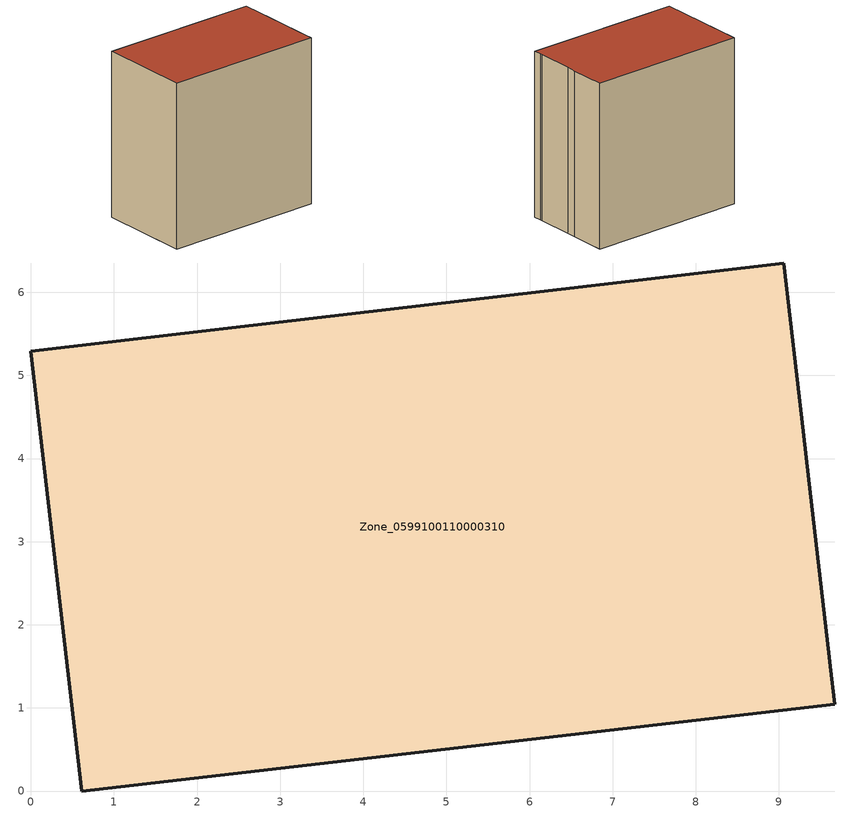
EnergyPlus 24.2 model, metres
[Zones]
Zone_0599100110000310
 floor ground (C_G): 9.6,1.66 9.62,1.5 9.67,1.04 0.61,0 0,5.29 9.06,6.35 9.29,4.33 9.36,3.75 z1.71
 wall outside (C_F): 0.61,0 9.67,1.04 9.62,1.5 9.6,1.66 9.36,3.75 9.29,4.33 9.06,6.35 0,5.29 0.61,0 z1.71:11.16
 roof outside (C_R): 9.62,1.5 9.6,1.66 9.36,3.75 9.29,4.33 9.06,6.35 0,5.29 0.61,0 9.67,1.04 z11.16
[BUILDING]
Pand.0599100110000310: North Axis=0; Terrain=City; Loads Convergence Tolerance Value=0.04; Temperature Convergence Tolerance Value=0.4; Solar Distribution=FullExterior; Maximum Number of Warmup Days=25; Minimum Number of Warmup Days=1
[Site:Location]
Rotterdam.The.Hague.AP_ZH_NLD Design_Conditions: Latitude=51.96; Longitude=4.45; Time Zone=1; Elevation=-4.5
[SITE:GROUNDTEMPERATURE:BUILDINGSURFACE]
18, 18, 18, 18, 18, 18, 18, 18, 18, 18, 18, 18
[MATERIAL] Thermal Absorptance=0.9; Solar Absorptance=0.7; Visible Absorptance=0.7
Name | Roughness | Thickness | Conductivity | Density | Specific Heat
G.TI.2015-2018 | MediumSmooth | 0.15 | 0.0428571 | 540 | 1210
F.TI.2015-2018 | Rough | 0.3 | 0.0666667 | 1920 | 840
R.TI.2015-2018 | MediumRough | 0.2 | 0.0333333 | 1500 | 1000
[CONSTRUCTION]
C_G: G.TI.2015-2018
C_F: F.TI.2015-2018
C_R: R.TI.2015-2018
[ZONE]
Zone_0599100110000310: Type=1; Multiplier=1; Ceiling Height=Autocalculate; Volume=Autocalculate; Floor Area=autocalculate; Part of Total Floor Area=Yes
[ZONEINFILTRATION:DESIGNFLOWRATE]
Infil_Zone_0599100110000310: Zone or ZoneList or Space or SpaceList=Zone_0599100110000310; Schedule=AlwaysOn; Design Flow Rate Calculation Method=Flow/Area; Flow Rate per Floor Area=0.0015; Constant Term Coefficient=1; Temperature Term Coefficient=0; Velocity Term Coefficient=0; Velocity Squared Term Coefficient=0
[HVACTEMPLATE:ZONE:IDEALLOADSAIRSYSTEM]
Zone_0599100110000310: Maximum Heating Supply Air Temperature=50; Minimum Cooling Supply Air Temperature=13; Maximum Heating Supply Air Humidity Ratio=0.0156; Minimum Cooling Supply Air Humidity Ratio=0.0077; Heating Limit=NoLimit; Cooling Limit=NoLimit; Dehumidification Control Type=ConstantSensibleHeatRatio; Cooling Sensible Heat Ratio=0.7; Dehumidification Setpoint=60; Humidification Control Type=None; Humidification Setpoint=30; Outdoor Air Method=None; Outdoor Air Flow Rate per Person=0.00944; Outdoor Air Flow Rate per Zone Floor Area=0; Outdoor Air Flow Rate per Zone=0; Demand Controlled Ventilation Type=None; Outdoor Air Economizer Type=NoEconomizer; Heat Recovery Type=None; Sensible Heat Recovery Effectiveness=0.7; Latent Heat Recovery Effectiveness=0.65
[ZONECONTROL:THERMOSTAT]
ThermostatControl_Zone_0599100110000310: Zone or ZoneList=Zone_0599100110000310; Control Type Schedule=DualSetpointControlType; Control 1=Thermostat_Zone_0599100110000310; Temperature Difference Between Cutout And Setpoint=0
[THERMOSTATSETPOINT:DUALSETPOINT]
Thermostat_Zone_0599100110000310: Heating Setpoint Temperature Schedule=HeatingSetpoint_Zone_0599100110000310; Cooling Setpoint Temperature Schedule=CoolingSetpoint_Zone_0599100110000310
[SCHEDULE:COMPACT]
HeatingSetpoint_Zone_0599100110000310: Through: 12/31, For: AllDays, Until: 24:00, 21
CoolingSetpoint_Zone_0599100110000310: Through: 12/31, For: AllDays, Until: 24:00, 24
DualSetpointControlType: Through: 12/31, For: AllDays, Until: 24:00, 4
AlwaysOn: Through: 12/31, For: AllDays, Until: 24:00, 1
